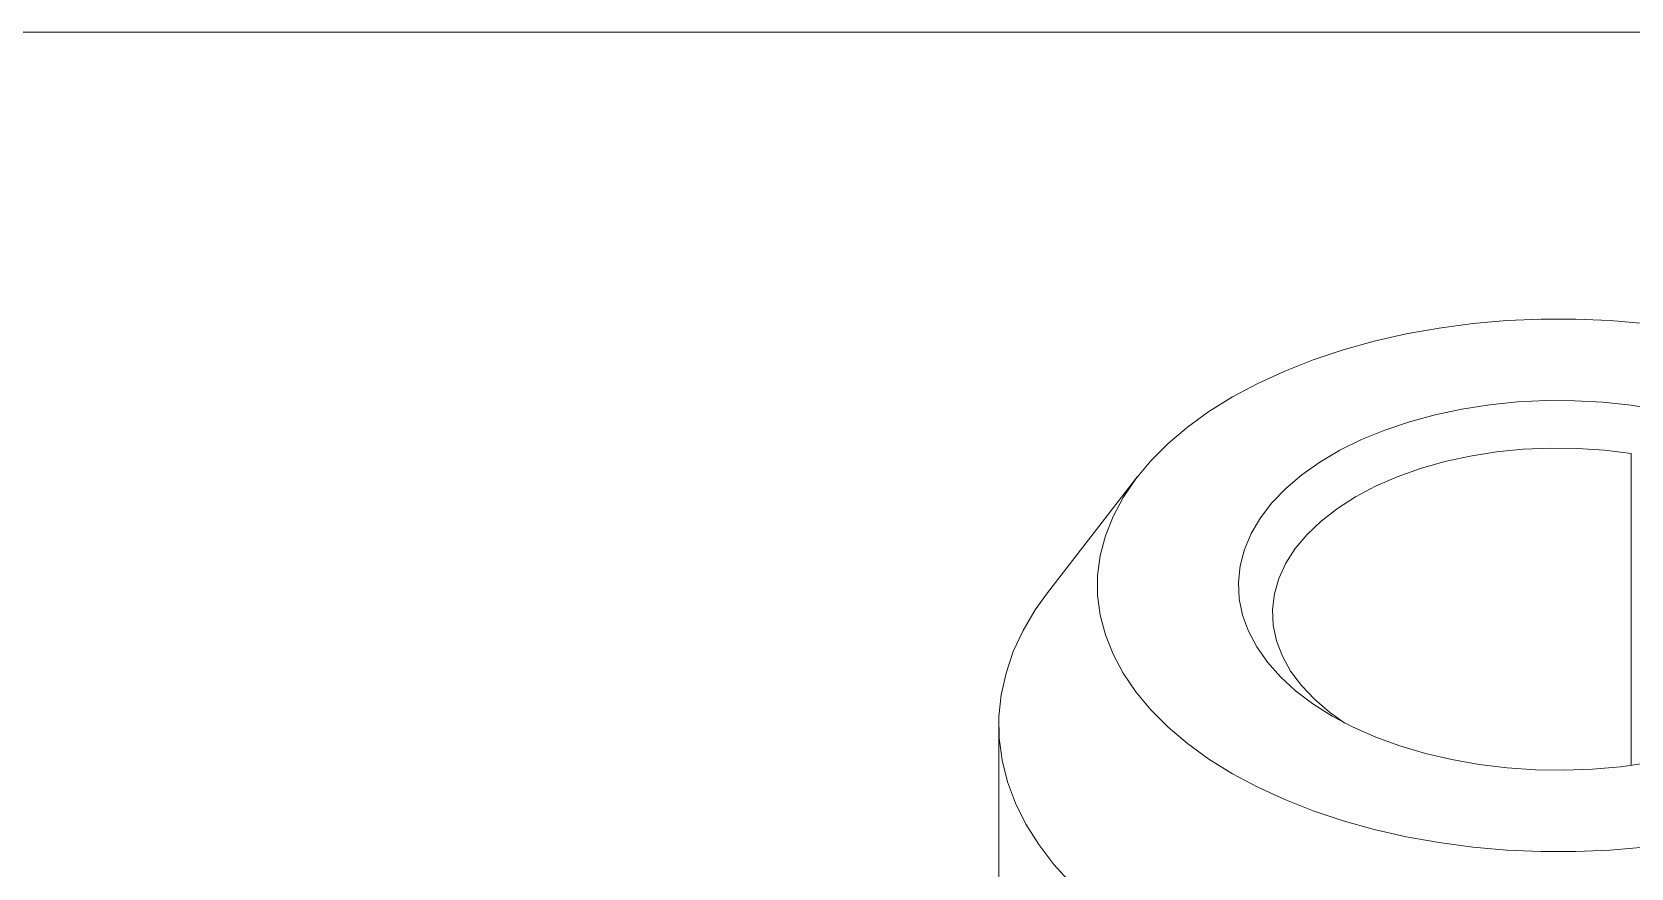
# Model space of a CAD drawing. Header units: millimetres. Extents: x 2 to 278, y 1 to 215.
# Drawn here: x 218.43 to 254.13, y 195.98 to 214.65 of the extents above; entities that cross this region are included whole.
import ezdxf

# ---------------------------------------------------------------- set-up
doc = ezdxf.new("R2010")
doc.units = ezdxf.units.MM

msp = doc.modelspace()

# ---------------------------------------------------------------- linework, layer by layer
at = {"color": 7, "linetype": 'Continuous', "lineweight": 0}
for p, q in [((1.579, 214.645), (277.989, 214.645)), ((254.135, 205.238), (254.135, 198.272)), ((243.114, 204.72), (241.106, 202.127)), ((240.017, 199.182), (240.017, 193.553))]:
    msp.add_line(p, q, dxfattribs=at)
at = {"color": 7, "linetype": 'Continuous', "lineweight": 0, "flags": 128}
for points in [[(254.432, 208.135), (253.67, 208.202), (252.902, 208.235), (252.132, 208.235), (251.364, 208.202), (250.602, 208.135), (249.851, 208.036), (249.115, 207.905), (248.398, 207.743), (247.704, 207.55), (247.037, 207.328), (246.401, 207.077), (245.798, 206.8), (245.234, 206.497), (244.71, 206.171), (244.23, 205.824), (243.796, 205.456), (243.41, 205.071), (243.076, 204.671), (242.795, 204.257), (242.568, 203.832), (242.396, 203.398), (242.282, 202.959), (242.224, 202.515), (242.224, 202.07), (242.282, 201.627), (242.396, 201.187), (242.568, 200.754), (242.795, 200.329), (243.076, 199.915), (243.41, 199.514), (243.796, 199.129), (244.23, 198.762), (244.71, 198.414), (245.234, 198.088)], [(254.521, 198.33), (253.902, 198.243), (253.272, 198.188), (252.636, 198.166), (251.999, 198.176), (251.367, 198.219), (250.743, 198.294), (250.134, 198.401), (249.543, 198.539), (248.976, 198.707), (248.438, 198.903), (247.931, 199.126), (247.461, 199.374), (247.031, 199.645), (246.645, 199.938), (246.305, 200.249), (246.015, 200.576), (245.776, 200.917), (245.591, 201.269), (245.46, 201.629), (245.386, 201.994), (245.368, 202.362), (245.407, 202.729), (245.502, 203.092), (245.653, 203.449), (245.859, 203.797), (246.117, 204.134), (246.427, 204.455), (246.784, 204.759), (247.187, 205.044), (247.632, 205.307), (248.117, 205.546), (248.636, 205.759), (249.185, 205.945), (249.762, 206.102), (250.36, 206.228), (250.975, 206.323), (251.603, 206.387), (252.237, 206.417), (252.874, 206.415), (253.508, 206.381), (254.135, 206.313), (254.748, 206.214)], [(254.135, 205.238), (253.542, 205.311), (252.939, 205.35), (252.332, 205.357), (251.728, 205.33), (251.13, 205.27), (250.545, 205.178), (249.977, 205.054), (249.433, 204.9), (248.916, 204.717), (248.432, 204.506), (247.984, 204.269), (247.578, 204.009), (247.216, 203.728), (246.902, 203.429), (246.638, 203.113), (246.428, 202.785), (246.272, 202.447), (246.173, 202.101), (246.131, 201.752), (246.146, 201.402), (246.219, 201.054), (246.349, 200.712), (246.534, 200.379), (246.773, 200.057), (247.064, 199.75), (247.404, 199.46), (247.745, 199.219)], [(243.678, 194.079), (243.102, 194.435), (242.568, 194.813), (242.08, 195.211), (241.639, 195.627), (241.248, 196.059), (240.909, 196.505), (240.622, 196.963), (240.39, 197.432), (240.213, 197.909), (240.092, 198.391), (240.028, 198.877), (240.021, 199.365), (240.071, 199.851), (240.178, 200.335), (240.341, 200.813), (240.559, 201.284), (240.832, 201.745), (241.106, 202.127)], [(245.234, 198.088), (245.798, 197.786), (246.401, 197.508), (247.037, 197.258), (247.704, 197.036), (248.398, 196.843), (249.115, 196.68), (249.851, 196.549), (250.602, 196.45), (251.364, 196.384), (252.132, 196.351), (252.902, 196.351), (253.67, 196.384), (254.432, 196.45)]]:
    msp.add_lwpolyline(points, dxfattribs=at)

doc.saveas('drawing.dxf')
